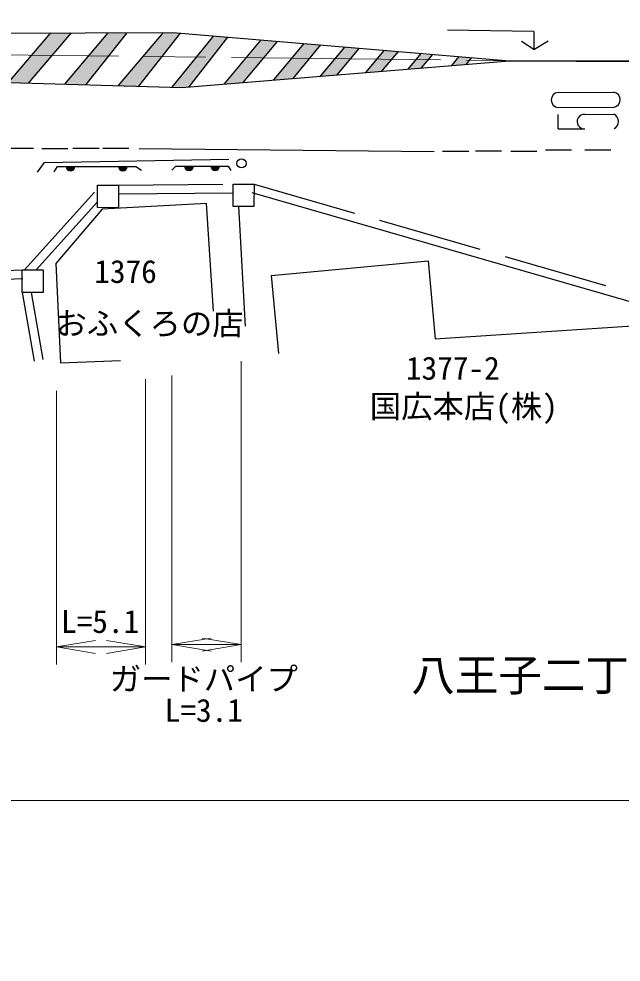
# Model space of a CAD drawing. Units: millimetres, scale not verified. Extents: x -55602354 to 84056675, y -218924267 to 380000.
# Drawn here: x 282644 to 317231, y 222411 to 276534 of the extents above; entities that cross this region are included whole.
import ezdxf
from ezdxf.enums import TextEntityAlignment as Align

# ---------------------------------------------------------------- set-up
doc = ezdxf.new("R2010")
doc.units = ezdxf.units.MM
doc.header["$LTSCALE"] = 1000
doc.linetypes.add('CHAIN', pattern=[18.5, 12, -1.5, 3.5, -1.5])
doc.linetypes.add('DASHED', pattern=[7.5, 6, -1.5])
for name, color, linetype, lineweight in [('M-BGD', 7, 'Continuous', 25), ('M-BMK', 2, 'CHAIN', 13), ('M-STR-HTXT', 7, 'Continuous', 13), ('M-STR-STRC', 7, 'Continuous', 25)]:
    doc.layers.add(name, color=color, linetype=linetype, lineweight=lineweight)
doc.layers.add('M-BMK-HTXT', color=7, linetype='Continuous')
doc.styles.add('ＭＳ ゴシック', font='')
doc.styles.get('ＭＳ ゴシック').set_extended_font_data('MS Gothic')

# ---------------------------------------------------------------- blocks, each defined once
blk = doc.blocks.new('open_arrow')
at = {"color": 0, "linetype": 'Continuous', "lineweight": -2}
blk.add_lwpolyline([(7.5, 1.25), (0, 0), (7.5, -1.25)], dxfattribs=at)

msp = doc.modelspace()

# ---------------------------------------------------------------- hatches: boundary and pattern name
at = {"layer": 'M-BGD'}
for points in [[(285861, 268057), (285361, 268056), (285361, 268052), (285361, 268048), (285362, 268043), (285362, 268039), (285362, 268034), (285363, 268030), (285363, 268026), (285364, 268021), (285364, 268017), (285365, 268013), (285366, 268009), (285367, 268004), (285368, 268000), (285369, 267996), (285370, 267992), (285371, 267987), (285372, 267983), (285374, 267979), (285375, 267975), (285376, 267971), (285378, 267967), (285380, 267963), (285381, 267959), (285383, 267955), (285385, 267951), (285387, 267947), (285389, 267943), (285391, 267939), (285393, 267935), (285395, 267931), (285397, 267928), (285399, 267924), (285402, 267920), (285404, 267916), (285407, 267913), (285409, 267909), (285412, 267906), (285414, 267902), (285417, 267899), (285420, 267896), (285423, 267892), (285426, 267889), (285429, 267886), (285432, 267883), (285435, 267880), (285438, 267876), (285441, 267873), (285444, 267871), (285447, 267868), (285451, 267865), (285454, 267862), (285457, 267859), (285461, 267857), (285464, 267854), (285468, 267852), (285472, 267849), (285475, 267847), (285479, 267844), (285483, 267842), (285486, 267840), (285490, 267838), (285494, 267836), (285498, 267834), (285502, 267832), (285506, 267830), (285510, 267828), (285514, 267826), (285518, 267825), (285522, 267823), (285526, 267821), (285530, 267820), (285534, 267819), (285538, 267817), (285543, 267816), (285547, 267815), (285551, 267814), (285555, 267813), (285559, 267812), (285564, 267811), (285568, 267810), (285572, 267810), (285577, 267809), (285581, 267808), (285585, 267808), (285590, 267807), (285594, 267807), (285598, 267807), (285603, 267807), (285607, 267806), (285611, 267806), (285616, 267807), (285620, 267807), (285625, 267807), (285629, 267807), (285633, 267807), (285638, 267808), (285642, 267808), (285646, 267809), (285651, 267810), (285655, 267810), (285659, 267811), (285663, 267812), (285668, 267813), (285672, 267814), (285676, 267815), (285680, 267816), (285685, 267817), (285689, 267819), (285693, 267820), (285697, 267822), (285701, 267823), (285705, 267825), (285709, 267826), (285713, 267828), (285717, 267830), (285721, 267832), (285725, 267834), (285729, 267836), (285733, 267838), (285736, 267840), (285740, 267842), (285744, 267845), (285748, 267847), (285751, 267849), (285755, 267852), (285758, 267854), (285762, 267857), (285765, 267860), (285769, 267862), (285772, 267865), (285775, 267868), (285779, 267871), (285782, 267874), (285785, 267877), (285788, 267880), (285791, 267883), (285794, 267886), (285797, 267889), (285800, 267893), (285803, 267896), (285806, 267899), (285808, 267903), (285811, 267906), (285814, 267910), (285816, 267913), (285819, 267917), (285821, 267920), (285823, 267924), (285826, 267928), (285828, 267932), (285830, 267935), (285832, 267939), (285834, 267943), (285836, 267947), (285838, 267951), (285840, 267955), (285841, 267959), (285843, 267963), (285845, 267967), (285846, 267971), (285848, 267975), (285849, 267979), (285850, 267984), (285852, 267988), (285853, 267992), (285854, 267996), (285855, 268000), (285856, 268005), (285857, 268009), (285857, 268013), (285858, 268018), (285859, 268022), (285859, 268026), (285860, 268031), (285860, 268035), (285861, 268039), (285861, 268044), (285861, 268048), (285861, 268052)], [(288861, 268059), (288361, 268059), (288361, 268055), (288361, 268050), (288362, 268046), (288362, 268041), (288362, 268037), (288363, 268033), (288363, 268028), (288364, 268024), (288364, 268020), (288365, 268015), (288366, 268011), (288367, 268007), (288368, 268003), (288369, 267998), (288370, 267994), (288371, 267990), (288372, 267986), (288374, 267982), (288375, 267978), (288376, 267973), (288378, 267969), (288380, 267965), (288381, 267961), (288383, 267957), (288385, 267953), (288387, 267949), (288389, 267945), (288391, 267942), (288393, 267938), (288395, 267934), (288397, 267930), (288399, 267926), (288402, 267923), (288404, 267919), (288407, 267916), (288409, 267912), (288412, 267908), (288414, 267905), (288417, 267902), (288420, 267898), (288423, 267895), (288426, 267892), (288429, 267888), (288432, 267885), (288435, 267882), (288438, 267879), (288441, 267876), (288444, 267873), (288447, 267870), (288451, 267867), (288454, 267865), (288457, 267862), (288461, 267859), (288464, 267857), (288468, 267854), (288472, 267852), (288475, 267849), (288479, 267847), (288483, 267845), (288486, 267843), (288490, 267840), (288494, 267838), (288498, 267836), (288502, 267834), (288506, 267832), (288510, 267831), (288514, 267829), (288518, 267827), (288522, 267826), (288526, 267824), (288530, 267823), (288534, 267821), (288538, 267820), (288543, 267819), (288547, 267818), (288551, 267816), (288555, 267815), (288559, 267815), (288564, 267814), (288568, 267813), (288572, 267812), (288577, 267812), (288581, 267811), (288585, 267810), (288590, 267810), (288594, 267810), (288598, 267809), (288603, 267809), (288607, 267809), (288611, 267809), (288616, 267809), (288620, 267809), (288625, 267809), (288629, 267810), (288633, 267810), (288638, 267811), (288642, 267811), (288646, 267812), (288651, 267812), (288655, 267813), (288659, 267814), (288663, 267815), (288668, 267816), (288672, 267817), (288676, 267818), (288680, 267819), (288685, 267820), (288689, 267821), (288693, 267823), (288697, 267824), (288701, 267826), (288705, 267827), (288709, 267829), (288713, 267831), (288717, 267833), (288721, 267835), (288725, 267836), (288729, 267838), (288733, 267841), (288736, 267843), (288740, 267845), (288744, 267847), (288748, 267850), (288751, 267852), (288755, 267854), (288758, 267857), (288762, 267860), (288765, 267862), (288769, 267865), (288772, 267868), (288775, 267871), (288779, 267873), (288782, 267876), (288785, 267879), (288788, 267883), (288791, 267886), (288794, 267889), (288797, 267892), (288800, 267895), (288803, 267899), (288806, 267902), (288808, 267905), (288811, 267909), (288814, 267912), (288816, 267916), (288819, 267920), (288821, 267923), (288823, 267927), (288826, 267931), (288828, 267934), (288830, 267938), (288832, 267942), (288834, 267946), (288836, 267950), (288838, 267954), (288840, 267958), (288841, 267962), (288843, 267966), (288845, 267970), (288846, 267974), (288848, 267978), (288849, 267982), (288850, 267986), (288852, 267990), (288853, 267995), (288854, 267999), (288855, 268003), (288856, 268007), (288857, 268012), (288857, 268016), (288858, 268020), (288859, 268025), (288859, 268029), (288860, 268033), (288860, 268038), (288861, 268042), (288861, 268046), (288861, 268051), (288861, 268055)], [(292665, 268081), (292165, 268081), (292165, 268076), (292165, 268072), (292166, 268067), (292166, 268063), (292166, 268059), (292167, 268054), (292167, 268050), (292168, 268046), (292168, 268041), (292169, 268037), (292170, 268033), (292171, 268029), (292172, 268024), (292173, 268020), (292174, 268016), (292175, 268012), (292176, 268007), (292177, 268003), (292179, 267999), (292180, 267995), (292182, 267991), (292183, 267987), (292185, 267983), (292187, 267979), (292189, 267975), (292191, 267971), (292193, 267967), (292195, 267963), (292197, 267959), (292199, 267956), (292201, 267952), (292203, 267948), (292206, 267944), (292208, 267941), (292211, 267937), (292213, 267934), (292216, 267930), (292218, 267927), (292221, 267923), (292224, 267920), (292227, 267917), (292230, 267913), (292232, 267910), (292235, 267907), (292239, 267904), (292242, 267901), (292245, 267898), (292248, 267895), (292251, 267892), (292255, 267889), (292258, 267886), (292261, 267884), (292265, 267881), (292268, 267878), (292272, 267876), (292276, 267873), (292279, 267871), (292283, 267869), (292287, 267866), (292290, 267864), (292294, 267862), (292298, 267860), (292302, 267858), (292306, 267856), (292310, 267854), (292314, 267852), (292318, 267851), (292322, 267849), (292326, 267847), (292330, 267846), (292334, 267844), (292338, 267843), (292342, 267842), (292346, 267840), (292351, 267839), (292355, 267838), (292359, 267837), (292363, 267836), (292368, 267835), (292372, 267835), (292376, 267834), (292381, 267833), (292385, 267833), (292389, 267832), (292394, 267832), (292398, 267831), (292402, 267831), (292407, 267831), (292411, 267831), (292415, 267831), (292420, 267831), (292424, 267831), (292428, 267831), (292433, 267831), (292437, 267832), (292442, 267832), (292446, 267833), (292450, 267833), (292454, 267834), (292459, 267835), (292463, 267835), (292467, 267836), (292472, 267837), (292476, 267838), (292480, 267839), (292484, 267841), (292488, 267842), (292493, 267843), (292497, 267844), (292501, 267846), (292505, 267847), (292509, 267849), (292513, 267851), (292517, 267852), (292521, 267854), (292525, 267856), (292529, 267858), (292533, 267860), (292537, 267862), (292540, 267864), (292544, 267867), (292548, 267869), (292552, 267871), (292555, 267874), (292559, 267876), (292562, 267879), (292566, 267881), (292569, 267884), (292573, 267887), (292576, 267889), (292579, 267892), (292583, 267895), (292586, 267898), (292589, 267901), (292592, 267904), (292595, 267907), (292598, 267910), (292601, 267914), (292604, 267917), (292607, 267920), (292610, 267924), (292612, 267927), (292615, 267931), (292618, 267934), (292620, 267938), (292623, 267941), (292625, 267945), (292627, 267948), (292630, 267952), (292632, 267956), (292634, 267960), (292636, 267964), (292638, 267967), (292640, 267971), (292642, 267975), (292644, 267979), (292645, 267983), (292647, 267987), (292649, 267991), (292650, 267995), (292652, 268000), (292653, 268004), (292654, 268008), (292656, 268012), (292657, 268016), (292658, 268021), (292659, 268025), (292660, 268029), (292661, 268033), (292661, 268038), (292662, 268042), (292663, 268046), (292663, 268051), (292664, 268055), (292664, 268059), (292665, 268064), (292665, 268068), (292665, 268072), (292665, 268077)], [(294165, 268082), (293665, 268082), (293665, 268078), (293665, 268073), (293666, 268069), (293666, 268064), (293666, 268060), (293667, 268056), (293667, 268051), (293668, 268047), (293668, 268043), (293669, 268038), (293670, 268034), (293671, 268030), (293672, 268026), (293673, 268021), (293674, 268017), (293675, 268013), (293676, 268009), (293677, 268005), (293679, 268001), (293680, 267996), (293682, 267992), (293683, 267988), (293685, 267984), (293687, 267980), (293689, 267976), (293691, 267972), (293693, 267968), (293695, 267965), (293697, 267961), (293699, 267957), (293701, 267953), (293703, 267949), (293706, 267946), (293708, 267942), (293711, 267939), (293713, 267935), (293716, 267931), (293718, 267928), (293721, 267925), (293724, 267921), (293727, 267918), (293730, 267915), (293732, 267911), (293735, 267908), (293739, 267905), (293742, 267902), (293745, 267899), (293748, 267896), (293751, 267893), (293755, 267890), (293758, 267888), (293761, 267885), (293765, 267882), (293768, 267880), (293772, 267877), (293776, 267875), (293779, 267872), (293783, 267870), (293787, 267868), (293790, 267865), (293794, 267863), (293798, 267861), (293802, 267859), (293806, 267857), (293810, 267855), (293814, 267854), (293818, 267852), (293822, 267850), (293826, 267849), (293830, 267847), (293834, 267846), (293838, 267844), (293842, 267843), (293846, 267842), (293851, 267841), (293855, 267839), (293859, 267838), (293863, 267838), (293868, 267837), (293872, 267836), (293876, 267835), (293881, 267835), (293885, 267834), (293889, 267833), (293894, 267833), (293898, 267833), (293902, 267832), (293907, 267832), (293911, 267832), (293915, 267832), (293920, 267832), (293924, 267832), (293928, 267832), (293933, 267833), (293937, 267833), (293942, 267834), (293946, 267834), (293950, 267835), (293954, 267835), (293959, 267836), (293963, 267837), (293967, 267838), (293972, 267839), (293976, 267840), (293980, 267841), (293984, 267842), (293988, 267843), (293993, 267844), (293997, 267846), (294001, 267847), (294005, 267849), (294009, 267850), (294013, 267852), (294017, 267854), (294021, 267856), (294025, 267858), (294029, 267859), (294033, 267861), (294037, 267864), (294040, 267866), (294044, 267868), (294048, 267870), (294052, 267873), (294055, 267875), (294059, 267877), (294062, 267880), (294066, 267883), (294069, 267885), (294073, 267888), (294076, 267891), (294079, 267894), (294083, 267896), (294086, 267899), (294089, 267902), (294092, 267905), (294095, 267909), (294098, 267912), (294101, 267915), (294104, 267918), (294107, 267922), (294110, 267925), (294112, 267928), (294115, 267932), (294118, 267935), (294120, 267939), (294123, 267943), (294125, 267946), (294127, 267950), (294130, 267954), (294132, 267957), (294134, 267961), (294136, 267965), (294138, 267969), (294140, 267973), (294142, 267977), (294144, 267981), (294145, 267985), (294147, 267989), (294149, 267993), (294150, 267997), (294152, 268001), (294153, 268005), (294154, 268009), (294156, 268013), (294157, 268018), (294158, 268022), (294159, 268026), (294160, 268030), (294161, 268035), (294161, 268039), (294162, 268043), (294163, 268048), (294163, 268052), (294164, 268056), (294164, 268061), (294165, 268065), (294165, 268069), (294165, 268074), (294165, 268078)]]:
    msp.add_hatch(color=256, dxfattribs=at).paths.add_polyline_path(points)
at = {"layer": 'M-STR-STRC'}
for points in [[(-55594916, -215317041, 1), (-55594610, -215317070, 1), (-55594305, -215317098, 1), (-55580797, -215307366, 0.41421), (-55580889, -215307431, 0.41421), (-55580745, -215307064, 0.41421), (-55580837, -215307129, 0.41421), (-55580692, -215306761, 0.41421), (-55580785, -215306827, 0.41421), (-55566345, -215305448, 1), (-55566384, -215305752, 1), (-55566423, -215306056, 1), (-55597548, -215332337, 0.41421), (-55597635, -215332409, 0.41421), (-55597517, -215332032, 0.41421), (-55597604, -215332103, 0.41421), (-55597486, -215331727, 0.41421), (-55597573, -215331798, 0.41421), (-55585677, -215342470, 0.41421), (-55585743, -215342562, 0.41421), (-55585726, -215342167, 0.41421), (-55585792, -215342259, 0.41421), (-55585774, -215341865, 0.41421), (-55585841, -215341956, 0.41421), (-55571762, -215344566, 1), (-55571732, -215344261, 1), (-55571703, -215343956, 1), (-55559075, -215335789, 1), (-55559380, -215335758, 1), (-55559685, -215335727, 1), (-55555688, -215322973, 1), (-55555727, -215323277, 1), (-55555767, -215323581, 1), (-55393271, -215354691, 1), (-55393233, -215354387, 1), (-55393196, -215354083, 1), (-55410449, -215351682, 1), (-55410411, -215351378, 1), (-55410374, -215351073, 1), (-55407336, -215338454, 1), (-55407557, -215338427, 1), (-55407777, -215338399, 1), (-55271677, -215370690, 1), (-55271982, -215370659, 1), (-55272287, -215370628, 1), (-55266346, -215358322, 1), (-55266377, -215358627, 1), (-55266407, -215358932, 1), (-55289179, -215367259, 1), (-55289140, -215366955, 1), (-55289100, -215366651, 1), (571140, 349427, -0.39598), (571140, 349427), (571140, 348155), (571851, 348154), (573112, 350484, 0.38568), (573112, 350484)], [(285659, 275728), (284484, 275724), (283451, 274517), (284621, 274514)], [(287869, 274505), (288847, 275738), (287769, 275734), (286730, 274508)], [(291911, 275710), (291486, 275746), (290955, 275744), (289894, 274500), (290954, 274497)], [(294626, 275483), (293820, 275550), (292962, 274492), (293853, 274489)], [(297500, 275242), (296560, 275321), (295859, 274484), (296863, 274481)], [(299525, 274474), (299993, 275034), (299034, 275114), (298501, 274477)], [(284621, 274514), (283451, 274517), (282056, 272886), (283200, 272853)], [(287869, 274505), (286730, 274508), (285277, 272793), (286482, 272758)], [(290954, 274497), (289894, 274500), (288363, 272704), (289515, 272670)], [(293853, 274489), (292962, 274492), (291441, 272615), (292005, 272598), (292407, 272631)], [(296863, 274481), (295859, 274484), (294448, 272797), (295528, 272885)], [(299525, 274474), (298501, 274477), (297289, 273028), (298390, 273118)], [(300923, 273324), (301880, 274468), (300985, 274470), (299961, 273246)], [(301880, 274468), (302199, 274849), (301361, 274919), (300985, 274470)], [(303492, 273533), (304269, 274461), (303410, 274464), (302568, 273458)], [(304269, 274461), (304437, 274662), (303632, 274729), (303410, 274464)], [(306386, 274456), (305677, 274458), (305007, 273656), (305769, 273718)], [(308344, 273928), (308662, 274308), (307928, 274370), (307500, 273859)]]:
    msp.add_hatch(color=256, dxfattribs=at).paths.add_polyline_path(points)

# ---------------------------------------------------------------- linework, layer by layer
at = {"layer": 'M-BGD'}
for p, q in [((284126, 268299), (294706, 268485)), ((283721, 267743), (284126, 268299)), ((284678, 267766), (284861, 268056)), ((284861, 268056), (286361, 268057)), ((286361, 268057), (287861, 268058)), ((287861, 268058), (289361, 268060)), ((289361, 268060), (289680, 267843)), ((291665, 268080), (291433, 267855)), ((291665, 268080), (293165, 268081)), ((293165, 268081), (294665, 268083)), ((294665, 268083), (294812, 267834)), ((287157, 265703), (287164, 266992)), ((287164, 266992), (288367, 266986)), ((288367, 266986), (288360, 265697)), ((294943, 265768), (294949, 267057)), ((294949, 267057), (296152, 267051)), ((296152, 267051), (296146, 265761)), ((288373, 266486), (294955, 266557)), ((296014, 266570), (329748, 256853)), ((283644, 262127), (287159, 266027)), ((293424, 265944), (287433, 265621)), ((293828, 259770), (293424, 265944)), ((296146, 265761), (294943, 265768)), ((295258, 265766), (295639, 258907)), ((287433, 265621), (284770, 262494)), ((288360, 265697), (287157, 265703)), ((297139, 261804), (306140, 262646)), ((306140, 262646), (306558, 258177)), ((282837, 260842), (282843, 262131)), ((282843, 262131), (284047, 262124)), ((284047, 262124), (284040, 260835)), ((284770, 262494), (285032, 256805)), ((278024, 261438), (282863, 261631)), ((297139, 261804), (297557, 257335)), ((284040, 260835), (282837, 260842)), ((282837, 260842), (283521, 256893)), ((283357, 260839), (284026, 256981)), ((306558, 258177), (320212, 259083)), ((285032, 256805), (288482, 256926))]:
    msp.add_line(p, q, dxfattribs=at)
at = {"layer": 'M-BGD', "linetype": 'DASHED'}
for p, q in [((288367, 266986), (294949, 267057)), ((296152, 267051), (329886, 257333)), ((282974, 262130), (287163, 266779)), ((278004, 261938), (282843, 262131))]:
    msp.add_line(p, q, dxfattribs=at)
at = {"layer": 'M-BGD'}
msp.add_circle((295431, 268242), 263, dxfattribs=at)
for centre in [(285611, 268056), (288611, 268059), (292415, 268081), (293915, 268082)]:
    msp.add_arc(centre, 250, 180.0508, 0.0508, dxfattribs=at)
at = {"layer": 'M-BMK'}
for p in [(276361, 274529), (374627, 274270)]:
    msp.add_line(p, (310811, 274129), dxfattribs=at)
at = {"layer": 'M-STR-HTXT'}
for p, q in [((295419, 256892), (295419, 239631)), ((291429, 256064), (291429, 239631)), ((289922, 255865), (289922, 239496)), ((284802, 255187), (284802, 239496)), ((284802, 240496), (289922, 240496)), ((291429, 240631), (295419, 240631)), ((74201, 231685), (349249, 231685))]:
    msp.add_line(p, q, dxfattribs=at)
at = {"layer": 'M-STR-STRC'}
for p, q in [((253222, 275629), (291486, 275746)), ((282056, 272886), (284484, 275724)), ((283200, 272853), (285659, 275728)), ((285277, 272793), (287769, 275734)), ((288847, 275738), (286482, 272758)), ((288363, 272704), (290955, 275744)), ((291911, 275710), (289515, 272670)), ((291441, 272615), (293820, 275550)), ((291486, 275746), (310811, 274129)), ((312214, 275806), (307253, 275877)), ((312214, 275806), (312216, 274783)), ((294626, 275483), (292407, 272631)), ((294448, 272797), (296560, 275321)), ((295528, 272885), (297500, 275242)), ((297289, 273028), (299034, 275114)), ((298390, 273118), (299993, 275034)), ((312216, 274783), (311507, 275234)), ((312216, 274783), (313033, 275282)), ((299961, 273246), (301361, 274919)), ((300923, 273324), (302199, 274849)), ((302568, 273458), (303632, 274729)), ((303492, 273533), (304437, 274662)), ((305007, 273656), (305756, 274552)), ((305769, 273718), (306420, 274496)), ((292005, 272598), (310811, 274129)), ((307500, 273859), (307928, 274370)), ((308344, 273928), (308662, 274308)), ((310811, 274129), (339838, 273996)), ((272558, 273161), (292005, 272598)), ((313605, 272307), (316819, 272325)), ((313610, 271451), (316824, 271469)), ((313617, 270216), (313612, 271041)), ((315148, 271049), (316826, 271059)), ((313617, 270216), (315153, 270224)), ((281986, 269119), (283487, 269119)), ((283961, 269092), (285462, 269092)), ((285746, 269119), (287248, 269119)), ((287464, 269105), (288966, 269105)), ((289558, 269090), (306497, 268917)), ((312887, 269012), (314389, 269012)), ((315141, 269012), (316643, 269012)), ((306976, 268948), (308477, 268948)), ((308865, 268954), (310367, 268954)), ((310888, 268948), (312389, 268948))]:
    msp.add_line(p, q, dxfattribs=at)
for centre, radius, start, end in [((313646, 271879), 430, 95.4489, 265.19), ((316749, 271896), 434, 280.005, 80.6338), ((315113, 270637), 414, 85.2087, 275.4305), ((316614, 270645), 465, 297.8096, 62.8291)]:
    msp.add_arc(centre, radius, start, end, dxfattribs=at)

# ---------------------------------------------------------------- block references
at = {"layer": 'M-STR-HTXT', "xscale": 300, "yscale": 300}
for p in [(284802, 240496), (291429, 240631)]:
    msp.add_blockref('open_arrow', p, dxfattribs=at)
at = {"layer": 'M-STR-HTXT', "xscale": 300, "yscale": 300, "rotation": 180}
for p in [(289922, 240496), (295419, 240631)]:
    msp.add_blockref('open_arrow', p, dxfattribs=at)

# ---------------------------------------------------------------- texts
at = {"layer": 'M-BMK-HTXT', "style": 'ＭＳ ゴシック'}
for s, height, p in [('1376', 1320, (286975, 260983)), ('おふくろの店', 1320, (284747, 258003)), ('1377-2', 1320, (304871, 255435)), ('国広本店(株)', 1320, (302796, 253244)), ('八王子二丁目', 1833, (305183, 237418))]:
    msp.add_text(s, height=height, dxfattribs=at).set_placement(p, align=Align.BOTTOM_LEFT)
at = {"layer": 'M-STR-HTXT', "style": 'ＭＳ ゴシック'}
for s, p in [('L=5.1', (287312, 240904)), ('ガードパイプ', (293266, 237603)), ('L=3.1', (293266, 235803))]:
    msp.add_text(s, height=1320, dxfattribs=at).set_placement(p, align=Align.BOTTOM_CENTER)

doc.saveas('drawing.dxf')
